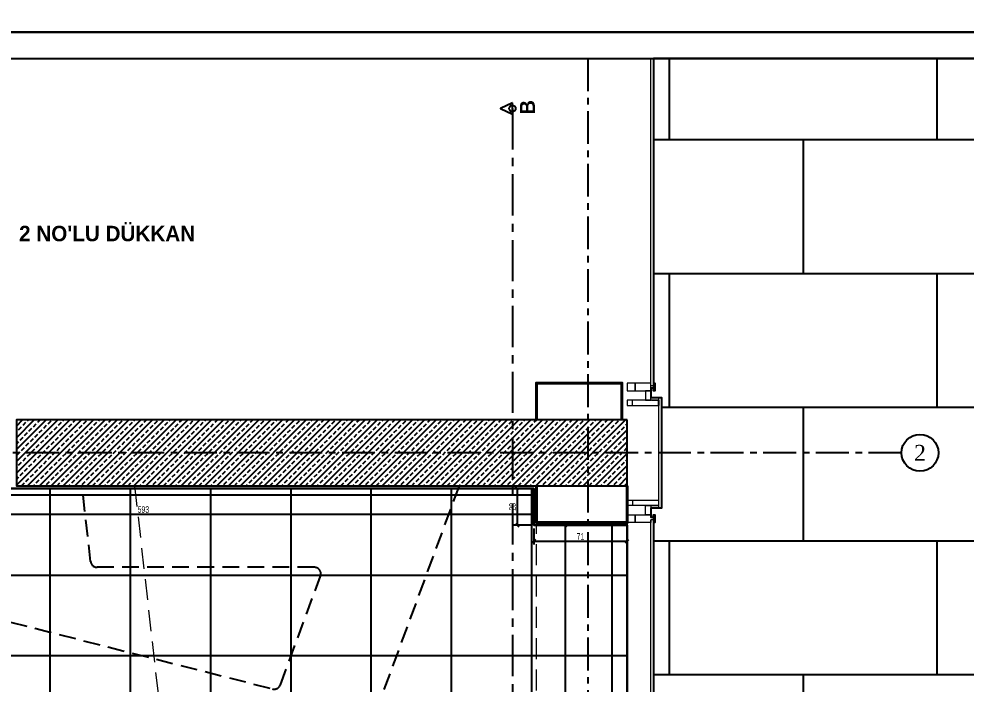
# Model space of a CAD drawing. Header units: millimetres. Extents: x 933584 to 974011, y 4545988 to 4553664.
# Drawn here: x 956406 to 957125, y 4550860 to 4551365 of the extents above; entities that cross this region are included whole.
import ezdxf
from ezdxf.enums import TextEntityAlignment as Align

# ---------------------------------------------------------------- set-up
doc = ezdxf.new("R2010")
doc.units = ezdxf.units.MM
doc.header["$PDMODE"] = 35
for name, pattern in [('568_AVN_KES_01$0$HIDDEN', [0.375, 0.25, -0.125]), ('CENTER', [2, 1.25, -0.25, 0.25, -0.25]), ('HIDDEN', [9.525, 6.35, -3.175]), ('HIDDEN2', [4.7625, 3.175, -1.5875])]:
    doc.linetypes.add(name, pattern=pattern)
doc.layers.get('0').update_dxf_attribs({"color": 255})
doc.layers.get('Defpoints').update_dxf_attribs({"color": 8})
for name, color, linetype in [('0-CSX-CXS_20', 14, 'CENTER'), ('0-DMS-50', 143, 'Continuous'), ('0-HSL-HTC_200', 1, 'Continuous'), ('0-HSL-SLD', 252, 'Continuous'), ('0-LNS-SLN', 6, 'Continuous'), ('0-LNS-SPL', 13, '568_AVN_KES_01$0$HIDDEN'), ('0-TXT-XBX_20', 3, 'Continuous'), ('2-SPS-RCN', 2, 'Continuous'), ('8-KBT-KEQ', 4, 'Continuous')]:
    doc.layers.add(name, color=color, linetype=linetype)
for name, color, linetype, lineweight in [('2-SPS-IBW', 5, 'Continuous', 40), ('3-OPN-WDR', 4, 'Continuous', 18), ('DOĞRAMA', 8, 'Continuous', 15), ('mimariKIRIS', 251, 'HIDDEN2', 0)]:
    doc.layers.add(name, color=color, linetype=linetype, lineweight=lineweight)
doc.styles.add('Century Gothic_B_3', font='GOTHICB.TTF', dxfattribs={"height": 4})
doc.styles.add('dim_romans_50', font='swissl.ttf', dxfattribs={"width": 0.6, "height": 5})
doc.styles.get("Standard").update_dxf_attribs({"font": 'times.ttf'})
doc.dimstyles.new('ONK_dim 1_50', dxfattribs={"dimscale": 5, "dimtxt": 4, "dimasz": 0.5, "dimexe": 0.5, "dimexo": 0.5, "dimgap": 0.2, "dimtad": 1, "dimdec": 1, "dimrnd": 0.5, "dimzin": 9, "dimtxsty": 'dim_romans_50', "dimblk": 'OBLIQUE', "dimcen": 1, "dimclre": 256, "dimclrt": 256, "dimazin": 2, "dimtfac": 1, "dimtdec": 1, "dimtix": 1, "dimtmove": 2, "dimatfit": 3, "dimldrblk": 'OBLIQUE', "dimfxl": 3, "dimfxlon": 1, "dimarcsym": 0})

# ---------------------------------------------------------------- blocks, each defined once
blk = doc.blocks.new('A$C252E1D81')
at = {"layer": 'DOĞRAMA', "color": 253, "true_color": 0xadadad}
for points in [[(6, 20), (0, 20), (0, 21), (6, 21)], [(0, 0), (6, 0), (6, 6), (0, 6)]]:
    blk.add_lwpolyline(points, close=True, dxfattribs=at)
blk.add_lwpolyline([(6, 6), (6, 18), (4, 18), (4, 20), (2, 20), (2, 18), (0, 18), (0, 6), (6, 6)], dxfattribs=at)
blk = doc.blocks.new('XVBZDVBZDVB')
at = {"layer": '3-OPN-WDR'}
for p, q in [((934681.85, 4554084.75), (934681.85, 4554335.4)), ((934683.85, 4554084.75), (934683.85, 4554335.4)), ((934681.85, 4554077.75), (934689.85, 4554077.75)), ((934683.85, 4554082.75), (934683.85, 4554084.75)), ((934687.85, 4553993.75), (934687.85, 4554077.75)), ((934689.85, 4553993.75), (934689.85, 4554077.75)), ((934687.85, 4554075.75), (934667.85, 4554075.75)), ((934667.85, 4554071.75), (934687.85, 4554071.75)), ((934682.4, 4554075.75), (934687.73, 4554075.75)), ((934667.85, 4553999.75), (934687.85, 4553999.75)), ((934687.85, 4553995.75), (934667.85, 4553995.75)), ((934681.85, 4553993.75), (934689.85, 4553993.75)), ((934682.4, 4553995.75), (934687.73, 4553995.75)), ((934681.85, 4553738.25), (934681.85, 4553984.75)), ((934683.85, 4553738.25), (934683.85, 4553985.75))]:
    blk.add_line(p, q, dxfattribs=at)
for points in [[(934681.85, 4554082.75), (934677.85, 4554082.75), (934677.85, 4554075.75), (934681.85, 4554075.75)], [(934667.85, 4554075.75), (934663.85, 4554075.75), (934663.85, 4554071.75), (934667.85, 4554071.75)], [(934687.73, 4554075.75), (934687.85, 4554075.75), (934687.85, 4554071.75), (934687.73, 4554071.75)], [(934667.85, 4553995.75), (934663.85, 4553995.75), (934663.85, 4553999.75), (934667.85, 4553999.75)], [(934687.73, 4553995.75), (934687.85, 4553995.75), (934687.85, 4553999.75), (934687.73, 4553999.75)], [(934681.85, 4553988.75), (934677.85, 4553988.75), (934677.85, 4553995.75), (934681.85, 4553995.75)]]:
    blk.add_lwpolyline(points, close=True, dxfattribs=at)
at = {"layer": 'DOĞRAMA', "color": 253, "true_color": 0xadadad}
for p, q in [((934663.85, 4553982.75), (934663.85, 4553988.75)), ((934663.85, 4553988.75), (934669.85, 4553988.75)), ((934669.85, 4553988.75), (934669.85, 4553982.75)), ((934669.85, 4553982.75), (934663.85, 4553982.75))]:
    blk.add_line(p, q, dxfattribs=at)
blk.add_lwpolyline([(934669.85, 4553988.75), (934681.85, 4553988.75), (934681.85, 4553986.75), (934683.85, 4553986.75), (934683.85, 4553984.75), (934681.85, 4553984.75), (934681.85, 4553982.75), (934669.85, 4553982.75), (934669.85, 4553988.75)], dxfattribs=at)
blk.add_lwpolyline([(934683.85, 4553988.75), (934683.85, 4553982.75), (934684.85, 4553982.75), (934684.85, 4553988.75)], close=True, dxfattribs=at)
at = {"layer": '3-OPN-WDR', "rotation": 270}
blk.add_blockref('A$C252E1D81', (934663.85, 4554088.75), dxfattribs=at)
blk = doc.blocks.new('aksno_20')
at = {"layer": '0-TXT-XBX_20'}
blk.add_circle((0, 0), 7, dxfattribs=at)
blk.add_attdef('AKSNO', text='', height=6).set_placement((0, 0), align=Align.MIDDLE_CENTER)
blk = doc.blocks.new('ZVBXZDVB')
at = {"layer": '0-CSX-CXS_20', "ltscale": 20}
blk.add_line((934876.25, 4552535.75), (933721.5, 4552535.75), dxfattribs=at)
blk.add_lwpolyline([(934637.85, 4552835.4), (934637.85, 4551518.59)], dxfattribs=at)
at = {"layer": '0-TXT-XBX_20'}
ref = blk.add_blockref('aksno_20', (934890.25, 4552535.75), dxfattribs=dict(at, xscale=2, yscale=2, zscale=2))
ref.add_attrib('AKSNO', '2', dxfattribs={"color": 7, "height": 12}).set_placement((934890.25, 4552535.75), align=Align.MIDDLE_CENTER)
blk = doc.blocks.new('xcvxcbv-flatten-1')
at = {"layer": '2-SPS-IBW'}
for points in [[(934663.85, 4551223.49), (934663.85, 4551251.49), (934598.85, 4551251.49), (934598.85, 4551223.49)], [(934667.85, 4551173.49), (934667.85, 4551145.49), (934598.85, 4551145.49), (934598.85, 4551173.49)]]:
    blk.add_lwpolyline(points, dxfattribs=at)
blk = doc.blocks.new('fdvd-flatten-1')
at = {"layer": '2-SPS-RCN'}
blk.add_lwpolyline([(934667.85, 4551223.49), (934203.85, 4551223.49), (934203.85, 4551173.49), (934667.85, 4551173.49)], close=True, dxfattribs=at)
blk = doc.blocks.new('asdvdsv')
at = {"layer": '0-HSL-HTC_200'}
h = blk.add_hatch(dxfattribs=at)
h.set_pattern_fill('ANSI33', color=256)
h.set_pattern_definition([(45, (935301.9395, 4553293.885), (-4.490128, 4.490128), []), (45, (935306.4297, 4553293.885), (-4.490128, 4.490128), [3.175, -1.5875])])
h.paths.add_polyline_path([(939767.85, 4551060.75), (939303.85, 4551060.75), (939303.85, 4551010.75), (939767.85, 4551010.75)])
blk.add_blockref('fdvd-flatten-1', (5100, -162.74))
blk = doc.blocks.new('_Oblique')
at = {"color": 0, "linetype": 'ByBlock', "lineweight": -2}
blk.add_line((-0.5, -0.5), (0.5, 0.5), dxfattribs=at)
blk = doc.blocks.new('*D1926')
at = {"layer": '0-DMS-50', "lineweight": -2}
for p, q in [((956203.85, 4551001.25), (956203.85, 4550986.62)), ((956796.85, 4551004.12), (956796.85, 4550986.62))]:
    blk.add_line(p, q, dxfattribs=at)
at = {"layer": '0-DMS-50', "color": 0, "lineweight": -2}
blk.add_line((956203.85, 4550989.12), (956796.85, 4550989.12), dxfattribs=at)
at = {"layer": 'Defpoints', "color": 0}
for p in [(956796.85, 4551008.75), (956203.85, 4551003.75), (956796.85, 4550989.12)]:
    blk.add_point(p, dxfattribs=at)
at = {"layer": '0-DMS-50', "color": 0, "linetype": 'ByBlock', "lineweight": -2, "xscale": 2.5, "yscale": 2.5, "zscale": 2.5, "rotation": 180}
blk.add_blockref('_Oblique', (956203.85, 4550989.12), dxfattribs=at)
at = {"layer": '0-DMS-50', "color": 0, "linetype": 'ByBlock', "lineweight": -2, "xscale": 2.5, "yscale": 2.5, "zscale": 2.5}
blk.add_blockref('_Oblique', (956796.85, 4550989.12), dxfattribs=at)
at = {"layer": '0-DMS-50', "insert": (956500.35, 4550992.62), "char_height": 5, "attachment_point": 5, "style": 'dim_romans_50'}
blk.add_mtext('593', dxfattribs=at)
blk = doc.blocks.new('*D1927')
at = {"layer": '0-DMS-50', "lineweight": -2}
for p, q in [((956794.35, 4551008.75), (956781.75, 4551008.75)), ((956794.35, 4550980.75), (956781.75, 4550980.75))]:
    blk.add_line(p, q, dxfattribs=at)
at = {"layer": '0-DMS-50', "color": 0, "lineweight": -2}
blk.add_line((956784.25, 4551008.75), (956784.25, 4550980.75), dxfattribs=at)
at = {"layer": 'Defpoints', "color": 0}
for p in [(956796.85, 4551008.75), (956784.25, 4550980.75), (956796.85, 4550980.75)]:
    blk.add_point(p, dxfattribs=at)
at = {"layer": '0-DMS-50', "color": 0, "linetype": 'ByBlock', "lineweight": -2, "xscale": 2.5, "yscale": 2.5, "zscale": 2.5}
for p, rotation in [((956784.25, 4551008.75), 90), ((956784.25, 4550980.75), 270)]:
    blk.add_blockref('_Oblique', p, dxfattribs=dict(at, rotation=rotation))
at = {"layer": '0-DMS-50', "insert": (956780.75, 4550994.75), "char_height": 5, "attachment_point": 5, "rotation": 90, "style": 'dim_romans_50'}
blk.add_mtext('28', dxfattribs=at)
blk = doc.blocks.new('*D1928')
at = {"layer": '0-DMS-50', "lineweight": -2}
for p, q in [((956796.85, 4550978.25), (956796.85, 4550966.21)), ((956867.85, 4550978.25), (956867.85, 4550966.21))]:
    blk.add_line(p, q, dxfattribs=at)
at = {"layer": '0-DMS-50', "color": 0, "lineweight": -2}
blk.add_line((956796.85, 4550968.71), (956867.85, 4550968.71), dxfattribs=at)
at = {"layer": 'Defpoints', "color": 0}
for p in [(956796.85, 4550980.75), (956867.85, 4550980.75), (956867.85, 4550968.71)]:
    blk.add_point(p, dxfattribs=at)
at = {"layer": '0-DMS-50', "color": 0, "linetype": 'ByBlock', "lineweight": -2, "xscale": 2.5, "yscale": 2.5, "zscale": 2.5, "rotation": 180}
blk.add_blockref('_Oblique', (956796.85, 4550968.71), dxfattribs=at)
at = {"layer": '0-DMS-50', "color": 0, "linetype": 'ByBlock', "lineweight": -2, "xscale": 2.5, "yscale": 2.5, "zscale": 2.5}
blk.add_blockref('_Oblique', (956867.85, 4550968.71), dxfattribs=at)
at = {"layer": '0-DMS-50', "insert": (956832.35, 4550972.21), "char_height": 5, "attachment_point": 5, "style": 'dim_romans_50'}
blk.add_mtext('71', dxfattribs=at)
blk = doc.blocks.new('*D1934')
at = {"layer": '0-DMS-50', "lineweight": -2}
for p, q in [((956829.85, 4550980.75), (956818.41, 4550980.75)), ((956829.85, 4550294.61), (956818.41, 4550294.61))]:
    blk.add_line(p, q, dxfattribs=at)
at = {"layer": '0-DMS-50', "color": 0, "lineweight": -2}
blk.add_line((956820.91, 4550294.61), (956820.91, 4550980.75), dxfattribs=at)
at = {"layer": 'Defpoints', "color": 0}
for p in [(956820.91, 4550980.75), (956832.35, 4550980.75), (956832.35, 4550294.61)]:
    blk.add_point(p, dxfattribs=at)
at = {"layer": '0-DMS-50', "color": 0, "linetype": 'ByBlock', "lineweight": -2, "xscale": 2.5, "yscale": 2.5, "zscale": 2.5}
for p, rotation in [((956820.91, 4550980.75), 90), ((956820.91, 4550294.61), 270)]:
    blk.add_blockref('_Oblique', p, dxfattribs=dict(at, rotation=rotation))
at = {"layer": '0-DMS-50', "insert": (956817.41, 4550637.68), "char_height": 5, "attachment_point": 5, "rotation": 90, "style": 'dim_romans_50'}
blk.add_mtext('686', dxfattribs=at)
blk = doc.blocks.new('vbxcb')
at = {"layer": 'mimariKIRIS', "ltscale": 5}
for points in [[(942835.91, 4549901.91), (942876.99, 4549538.97), (943141.16, 4549441.35)], [(943141.16, 4549174.82), (943141.16, 4549901.91)], [(943195.25, 4549101.8), (943210.16, 4549096.29), (943210.16, 4549901.91)]]:
    blk.add_lwpolyline(points, dxfattribs=at)
blk = doc.blocks.new('CXVBXCBXCB')
blk.add_lwpolyline([(936604.05, 4552639.81), (936594.96, 4552635.39), (936604.05, 4552630.96), (936604.05, 4552639.81)])
at = {"linetype": 'CENTER', "ltscale": 25}
blk.add_lwpolyline([(936604.05, 4552635.39), (936604.05, 4551251.6)], dxfattribs=at)
blk.add_circle((936604.05, 4552635.39), 2.41)
at = {"linetype": 'CENTER', "ltscale": 10, "insert": (936609.76, 4553261.17), "char_height": 11.3933, "width": 630.3395, "attachment_point": 3, "rotation": 90, "line_spacing_factor": 0.984502, "style": 'Century Gothic_B_3'}
blk.add_mtext('\\pxql;{\\fFranklin Gothic Book|b1|i0|c162|p34;B}', dxfattribs=at)

msp = doc.modelspace()

# ---------------------------------------------------------------- hatches: boundary and pattern name
at = {"layer": '0-HSL-SLD'}
h = msp.add_hatch(dxfattribs=at)
h.set_pattern_fill('AR-B816', color=256, scale=0.5)
h.set_pattern_definition([(0, (17100, 0), (0, 101.6), []), (90, (17100, 0), (-101.6, 101.6), [101.6, -101.6])])
h.paths.add_polyline_path([(956887.84, 4551335.4), (956887.84, 4551088.75), (956888.84, 4551088.75), (956888.84, 4551082.75), (956887.84, 4551082.75), (956887.84, 4551084.75), (956885.84, 4551084.75), (956885.84, 4551077.75), (956893.85, 4551077.75), (956893.85, 4550993.75), (956885.84, 4550993.75), (956885.84, 4550986.75), (956887.84, 4550986.75), (956887.84, 4550988.75), (956888.84, 4550988.75), (956888.84, 4550982.75), (956887.84, 4550982.75), (956887.84, 4550744.25), (956888.84, 4550744.25), (956888.84, 4550738.25), (956887.84, 4550738.25), (956887.85, 4550646.25), (956888.85, 4550646.25), (956888.85, 4550634.25), (956887.85, 4550634.25), (956887.85, 4550542.25), (956888.85, 4550542.25), (956888.85, 4550536.25), (956887.84, 4550536.25), (956887.85, 4550292.61), (956888.85, 4550292.61), (956888.85, 4550286.61), (956887.85, 4550286.61), (956887.85, 4550288.61), (956885.85, 4550288.61), (956885.85, 4550281.61), (956893.85, 4550281.61), (956893.85, 4550184.96), (956646.51, 4550276.16), (956014.32, 4549875.4), (957373.84, 4549875.4), (957373.84, 4551335.4)])
h = msp.add_hatch(dxfattribs=at)
h.set_pattern_fill('CTYSQST', color=256, scale=0.2)
h.set_pattern_definition([(0, (956063.846, 4551003.75), (0, 60.96), []), (90, (956063.846, 4551003.75), (-60.96, 4e-15), [])])
h.paths.add_polyline_path([(956063.85, 4551003.75), (956203.85, 4551003.75), (956203.85, 4551008.75), (956796.85, 4551008.75), (956796.85, 4550980.75), (956867.85, 4550980.75), (956867.85, 4550294.61), (956796.85, 4550294.61), (956796.85, 4550286.53), (956730.96, 4550310.88), (956762.5, 4550396.24), (956285.06, 4550572.68), (956284.02, 4550569.87), (956283.08, 4550570.21), (956252.58, 4550487.67), (956229.12, 4550496.33), (956218.74, 4550468.18), (956208.34, 4550472.02), (956084.35, 4550642.4), (956084.35, 4550712.75), (956183.85, 4550712.75), (956183.85, 4550829.75), (956063.85, 4550829.75)])

# ---------------------------------------------------------------- linework, layer by layer
at = {"color": 0}
for points in [[(955901.5, 4552855.4), (958001.5, 4552855.4), (958001.5, 4551355.4), (955901.5, 4551355.4)], [(955901.5, 4551355.4), (958001.5, 4551355.4), (958001.5, 4549855.4), (955901.5, 4549855.4)], [(955921.5, 4551335.4), (957981.5, 4551335.4), (957981.5, 4549875.4), (955921.5, 4549875.4)]]:
    msp.add_lwpolyline(points, close=True, dxfattribs=at)
at = {"layer": '0-DMS-50'}
msp.add_lwpolyline([(957373.84, 4551335.4), (956887.84, 4551335.4), (956887.84, 4551088.75), (956888.84, 4551088.75), (956888.84, 4551082.75), (956887.84, 4551082.75), (956887.84, 4551084.75), (956885.84, 4551084.75), (956885.84, 4551077.75), (956893.85, 4551077.75), (956893.85, 4550993.75), (956885.84, 4550993.75), (956885.84, 4550986.75), (956887.84, 4550986.75), (956887.84, 4550988.75), (956888.84, 4550988.75), (956888.84, 4550982.75), (956887.84, 4550982.75), (956887.84, 4550744.25)], dxfattribs=at)
at = {"layer": '0-HSL-SLD'}
msp.add_lwpolyline([(956063.85, 4551003.75), (956203.85, 4551003.75), (956203.85, 4551008.75), (956796.85, 4551008.75), (956796.85, 4550980.75), (956867.85, 4550980.75), (956867.85, 4550294.61), (956796.85, 4550294.61), (956796.85, 4550286.53), (956730.96, 4550310.88), (956762.5, 4550396.24), (956285.06, 4550572.68), (956284.02, 4550569.87), (956283.08, 4550570.21), (956252.58, 4550487.67), (956229.12, 4550496.33), (956218.74, 4550468.18), (956208.34, 4550472.02), (956084.35, 4550642.4), (956084.35, 4550712.75), (956183.85, 4550712.75), (956183.85, 4550829.75), (956063.85, 4550829.75)], close=True, dxfattribs=at)
msp.add_lwpolyline([(956883.84, 4550738.25), (956867.85, 4550738.25), (956867.85, 4550982.75)], dxfattribs=at)
at = {"layer": '0-LNS-SPL', "linetype": 'ByBlock', "ltscale": 0.5}
msp.add_lwpolyline([(956867.85, 4550980.75), (956796.85, 4550980.75), (956796.85, 4551008.75), (956203.85, 4551008.75), (956203.85, 4551003.75), (956061.87, 4551003.75)], dxfattribs=at)
at = {"layer": '8-KBT-KEQ', "linetype": 'HIDDEN', "ltscale": 2}
msp.add_lwpolyline([(956311.33, 4550960.75), (956383.17, 4550960.75, -0.365823), (956388.1, 4550956.59), (956395.81, 4550911.12, 0.296581), (956399.51, 4550907.11), (956598.53, 4550856.39, 0.384153), (956604.46, 4550859.5), (956634.89, 4550942.02, 0.521897), (956630.19, 4550948.75), (956465.2, 4550948.75, -0.38157), (956460.23, 4550953.19), (956453.71, 4551010.75), (956740.16, 4551010.75), (956649.88, 4550765.9), (956330.57, 4550847.28), (956311.33, 4550960.75)], format="xyb", dxfattribs=at)

# ---------------------------------------------------------------- block references
for name, p in [('XVBZDVBZDVB', (22204, -3000)), ('CXVBXCBXCB', (20176.62, -1338.04)), ('xcvxcbv-flatten-1', (22200, -162.74)), ('asdvdsv', (17100, 0)), ('vbxcb', (13657.69, 1108.84))]:
    msp.add_blockref(name, p)
at = {"layer": '0-LNS-SLN'}
msp.add_blockref('ZVBXZDVB', (22200, -1500), dxfattribs=at)

# ---------------------------------------------------------------- texts
at = {"layer": '0-TXT-XBX_20', "insert": (956405.91, 4551208.23), "char_height": 11.7458, "width": 457.6183, "attachment_point": 1, "line_spacing_factor": 0.984502, "style": 'Century Gothic_B_3'}
msp.add_mtext("\\pxql;{\\fFranklin Gothic Book|b1|i0|c162|p34;2 NO'LU DÜKKAN}", dxfattribs=at)

# ---------------------------------------------------------------- dimensions: what is measured, and where the dimension line sits
at = {"layer": '0-DMS-50'}
for base, p1, p2, angle, picture, middle in [((956796.85, 4550989.12), (956203.85, 4551003.75), (956796.85, 4551008.75), 180, '*D1926', (956500.35, 4550992.62)), ((956820.91, 4550980.75), (956832.35, 4550294.61), (956832.35, 4550980.75), 90, '*D1934', (956817.41, 4550637.68))]:
    dim = msp.add_linear_dim(base=base, p1=p1, p2=p2, angle=angle, dimstyle='ONK_dim 1_50', dxfattribs=at)
    dim.commit()
    dim.dimension.update_dxf_attribs({"geometry": picture, "text_midpoint": middle})
for p1, p2, distance, picture, middle in [((956796.85, 4551008.75), (956796.85, 4550980.75), -12.59, '*D1927', (956780.75, 4550994.75)), ((956796.85, 4550980.75), (956867.85, 4550980.75), -12.04, '*D1928', (956832.35, 4550972.21))]:
    dim = msp.add_aligned_dim(p1=p1, p2=p2, distance=distance, dimstyle='ONK_dim 1_50', dxfattribs=at)
    dim.commit()
    dim.dimension.update_dxf_attribs({"geometry": picture, "text_midpoint": middle})

doc.saveas('drawing.dxf')
